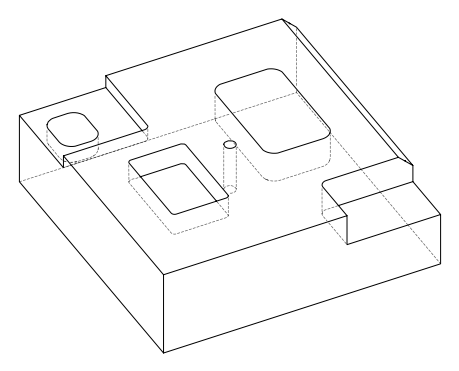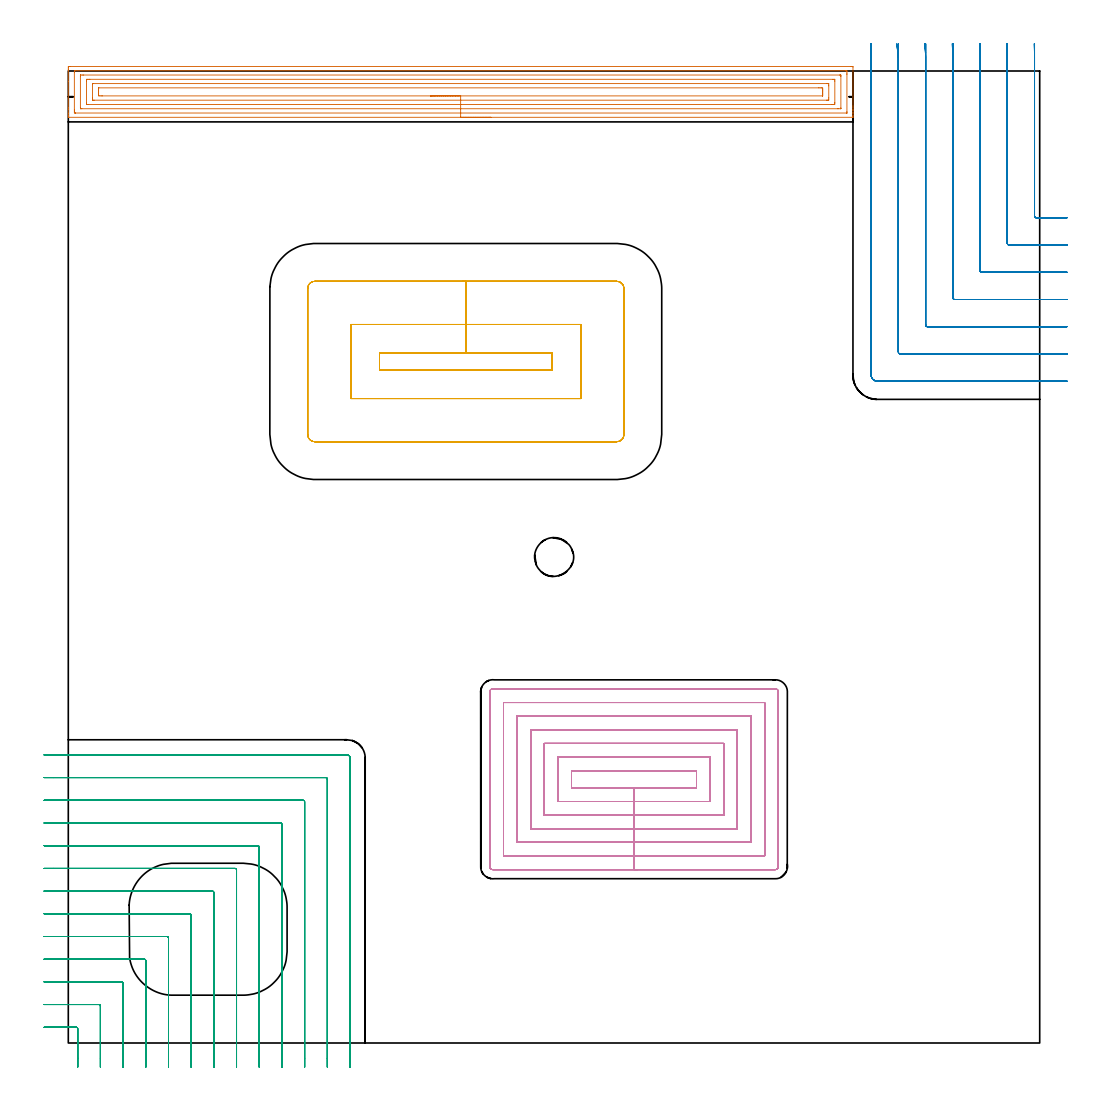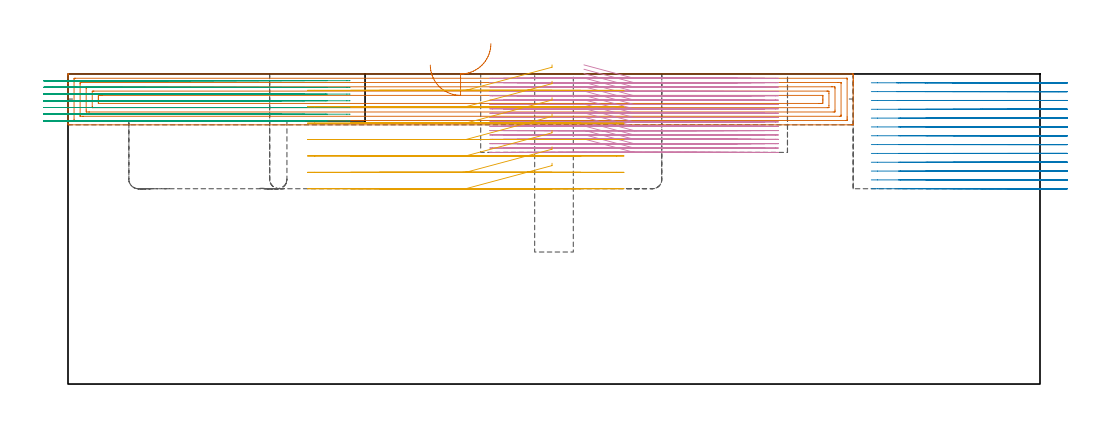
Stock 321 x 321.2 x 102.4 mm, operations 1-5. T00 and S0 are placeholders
(PLAN: 7 operations, 5 tool changes, 126.3 min)
(1 AREA_MILL | FG_CHAMFER_SURFACE | UGT0205_001 | 12.79 min | 37653 mm3)
(2 MILL_CORNER_NOTCH_RECTANGULAR | CORNER_NOTCH_RECTANGULAR | NXT0201_011 | Follow Part, ap 3, ae 75% | 24.66 min | 252156 mm3)
(3 MILL_CORNER_NOTCH_RECTANGULAR_1 | CORNER_NOTCH_RECTANGULAR_1 | NXT0201_010 | Follow Part, ap 2.5, ae 75% | 22.94 min | 152250 mm3)
(4 MILL_RECTANGULAR_POCKET | POCKET_RECTANGULAR_STRAIGHT | NXT0201_008 | Follow Part, ap 1.5, ae 75% | 53.15 min | 172074 mm3)
(5 MILL_RECTANGULAR_POCKET_1 | POCKET_RECTANGULAR_STRAIGHT_1 | NXT0201_007 | Follow Part, ap 6.25, ae 75% | 10.2 min | 374717 mm3)
(6 MILL_RECTANGULAR_POCKET_2 | POCKET_RECTANGULAR_STRAIGHT_2 | NXT0201_007 | Follow Part, ap 6.25, ae 75% | 1.56 min | 46600 mm3)
(7 MILL_BLIND_HOLE_FROM_SOLID_MATERIAL | STEP1POCKET | NXT0201_010 | Spiral | 1.03 min | 7579 mm3)
(TOOL UGT0205_001 | Chamfer Mill 20 x 3 x 45 deg. | D20 FL50 Z2)
(TOOL NXT0201_011 | ENDMILL 12mm [2P460-1200-NA 1630] | D12 FL38 Z6)
(TOOL NXT0201_010 | ENDMILL 10mm [2P460-1000-NA 1630] | D10 FL30 Z6)
(TOOL NXT0201_008 | ENDMILL 6mm [2P460-0600-NA 1630] | D6 FL26 Z6)
(TOOL NXT0201_007 | ENDMILL 25mm [R216.25-25050GCK54P 1620] | D25 R3 FL54 Z5)
(OP 1 AREA_MILL)
G17 G21 G94 G90
T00 M6
G54
G17 G0 G90 X139.65 Y305.9 S1061 M3
G43 Z112.4 H0
G94 G1 X139.612 Z111.528 F250.
X139.498 Z110.664
X139.309 Z109.812
X139.047 Z108.98
X138.713 Z108.174
X138.31 Z107.4
X137.842 Z106.664
X137.31 Z105.972
X136.721 Z105.329
X136.078 Z104.74
X135.386 Z104.208
X134.65 Z103.74
X133.876 Z103.337
X133.07 Z103.003
X132.238 Z102.741
X131.387 Z102.552
X130.522 Z102.438
X129.65 Z102.4
X0.166
X0.008 Y305.903 Z102.388
X0.006 Y305.907 Z102.384
X0. Y306.244 Z102.056
Y306.585 Z101.714
Y307.243 Z101.052
Y308.454 Z99.843
Y309.007 Z99.287
Y317.69 Z90.607
Y321.357 Z86.94
Y321.634 Z86.664
X0.004 Y322.239 Z86.058
X0.009 Y322.692 Z85.606
X0.151 Y322.696 Z85.602
X0.613 Y322.7 Z85.6
X258.687
X259.117 Y322.696 Z85.602
X259.29 Y322.692 Z85.606
X259.3 Y322.516 Z85.782
Y309.613 Z98.682
Y309.007 Z99.287
Y308.454 Z99.843
Y308.125 Z100.171
Y307.572 Z100.724
Y307.243 Z101.052
Y306.585 Z101.714
Y306.244 Z102.056
X259.294 Y305.907 Z102.384
X259.292 Y305.903 Z102.388
X259.134 Y305.9 Z102.4
X129.65
Y307.314 Z100.986
X2.399 Y307.315 Z100.985
X2.326
X2.026 Y307.321 Z100.979
X2.01 Y307.418 Z100.882
X2.003 Y307.634 Z100.666
X2.001 Y308.125 Z100.175
X2. Y308.519 Z99.781
X2.001 Y320.868 Z87.432
X2.009 Y321.263 Z87.037
X2.011 Y321.28 Z87.02
X2.016 Y321.282 Z87.018
X2.04 Y321.284 Z87.016
X2.091 Y321.285 Z87.015
X2.194 Y321.286 Z87.014
X256.901 Y321.285 Z87.015
X256.974 Z87.016
X257.274 Y321.279 Z87.021
X257.29 Y321.182 Z87.118
X257.297 Y320.966 Z87.334
X257.299 Y320.475 Z87.825
X257.3 Y320.081 Z88.219
X257.299 Y307.732 Z100.568
X257.291 Y307.338 Z100.963
X257.289 Y307.32 Z100.98
X257.284 Y307.318 Z100.982
X257.26 Y307.316 Z100.984
X257.209 Y307.315 Z100.985
X257.106 Y307.314 Z100.986
X129.65
Y308.728 Z99.572
X4.467 Y308.729 Z99.571
X4.185 Y308.73 Z99.57
X4.091 Y308.732 Z99.568
X4.025 Y308.735 Z99.565
X4.01 Y308.825 Z99.475
X4.005 Y309.007 Z99.293
X4.001 Y309.189 Z99.111
Y319.593 Z88.707
X4.003 Y319.772 Z88.528
X4.01 Y319.835 Z88.465
X4.017 Y319.865 Z88.435
X4.045 Y319.866 Z88.434
X4.185 Y319.869 Z88.431
X4.796 Y319.871 Z88.429
X5.078
X254.833
X255.115 Y319.869 Z88.431
X255.209 Y319.868 Z88.432
X255.275 Y319.865 Z88.435
X255.29 Y319.775 Z88.525
X255.295 Y319.593 Z88.707
X255.299 Y319.411 Z88.889
Y309.007 Z99.293
X255.297 Y308.828 Z99.472
X255.29 Y308.765 Z99.535
X255.283 Y308.735 Z99.565
X255.255 Y308.734 Z99.566
X255.115 Y308.731 Z99.569
X254.504 Y308.729 Z99.571
X254.222 Y308.728 Z99.572
X129.65
Y310.143 Z98.157
X6.607
X6.124 Y310.147 Z98.153
X6.014 Y310.149 Z98.151
X6.007 Y310.34 Z97.96
X6. Y310.743 Z97.557
Y317.828 Z90.472
X6.01 Y318.255 Z90.045
X6.025 Y318.45 Z89.85
X6.231 Y318.454 Z89.846
X6.864 Y318.457 Z89.843
X7.12
X252.693
X253.176 Y318.453 Z89.847
X253.286 Y318.45 Z89.85
X253.293 Y318.26 Z90.04
X253.3 Y317.857 Z90.443
Y310.771 Z97.529
X253.29 Y310.345 Z97.955
X253.275 Y310.149 Z98.151
X253.069 Y310.146 Z98.154
X252.436 Y310.143 Z98.157
X252.18
X129.65
Y311.557 Z96.743
X8.552
X8.356 Y311.56 Z96.74
X8.01 Y311.569 Z96.731
X8.007 Y311.654 Z96.646
X8. Y312.295 Z96.005
X8.001 Y316.706 Z91.594
X8.006 Y316.946 Z91.354
X8.01 Y317.024 Z91.276
X8.028 Y317.036 Z91.264
X8.128 Y317.04 Z91.26
X8.258 Y317.042 Z91.258
X250.748
X250.944 Y317.039 Z91.261
X251.29 Y317.031 Z91.269
X251.293 Y316.946 Z91.354
X251.3 Y316.305 Z91.995
Y312.295 Z96.005
X251.293 Y311.654 Z96.646
X251.29 Y311.569 Z96.731
X250.944 Y311.56 Z96.74
X250.748 Y311.557 Z96.743
X250.65
X129.65
Y312.971 Z95.329
X11.329
X10.886 Y312.973 Z95.327
X10.436 Y312.978 Z95.322
X10.01 Y312.994 Z95.306
X10.004 Y313.418 Z94.882
X10. Y313.848 Z94.452
Y314.3 Z94.
Y314.73 Z93.57
X10.002 Y315.182 Z93.118
X10.007 Y315.606 Z92.694
X10.018 Y315.622 Z92.678
X10.041 Y315.626 Z92.674
X10.097 Y315.628 Z92.672
X247.971 Y315.629 Z92.671
X248.414 Y315.627 Z92.673
X248.864 Y315.622 Z92.678
X249.29 Y315.606 Z92.694
X249.296 Y315.182 Z93.118
X249.3 Y314.752 Z93.548
Y314.3 Z94.
Y313.87 Z94.43
X249.298 Y313.418 Z94.882
X249.293 Y312.994 Z95.306
X249.282 Y312.978 Z95.322
X249.259 Y312.974 Z95.326
X249.203 Y312.972 Z95.328
X129.65 Y312.971 Z95.329
X128.778 Z95.367
X127.914 Z95.481
X127.062 Z95.67
X126.23 Z95.932
X125.424 Z96.266
X124.65 Z96.669
X123.914 Z97.137
X123.222 Z97.668
X122.579 Z98.258
X121.99 Z98.901
X121.459 Z99.593
X120.99 Z100.329
X120.587 Z101.103
X120.253 Z101.909
X119.991 Z102.741
X119.802 Z103.592
X119.688 Z104.457
X119.65 Z105.329
G0 Z112.4
M5
M2
(OP 2 MILL_CORNER_NOTCH_RECTANGULAR)
G17 G21 G94 G90
T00 M6
G54
G17 G0 G90 X319.194 Y330.199 S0 M3
G43 Z112.4 H1
Z99.485
G94 G1 X319.278 Y327.2 F250.
G2 X319.3 Y325.672 R54. F500.
G1 Y273.295
G3 X319.895 Y272.7 R0.6
G1 X327.
X330. F250.
G0 Z112.4
X310.172 Y330.198
Z99.485
G1 X310.274 Y327.2
G2 X310.3 Y325.672 R45. F500.
G1 Y264.296
G3 X310.896 Y263.7 R0.6
G1 X327.
X330. F250.
G0 Z112.4
X301.14 Y330.197
Z99.485
G1 X301.268 Y327.2
G2 X301.3 Y325.672 R36. F500.
G1 Y255.296
G3 X301.896 Y254.7 R0.6
G1 X327.
X330. F250.
G0 Z112.4
X292.087 Y330.195
Z99.485
G1 X292.257 Y327.2
G2 X292.3 Y325.672 R27. F500.
G1 Y246.296
G3 X292.896 Y245.7 R0.6
G1 X327.
X330. F250.
G0 Z112.4
X282.98 Y330.189
Z99.485
G1 X283.235 Y327.2
G2 X283.3 Y325.672 R18. F500.
G1 Y237.296
G3 X283.896 Y236.7 R0.6
G1 X327.
X330. F250.
G0 Z112.4
X273.66 Y330.156
Z99.485
G1 X274.169 Y327.2
G2 X274.3 Y325.672 R9. F500.
G1 Y228.297
G3 X274.897 Y227.7 R0.6
G1 X327.
X330. F250.
G0 Z112.4
X265.3 Y328.672
Z99.485
G1 Y325.672
Y220.7 F500.
G3 X267.3 Y218.7 R2.
G1 X327.
X330. F250.
G0 Z112.4
X319.193 Y330.199
Z96.569
G1 X319.278 Y327.2
G2 X319.3 Y325.67 R54. F500.
G1 Y273.295
G3 X319.895 Y272.7 R0.6
G1 X327.
X330. F250.
G0 Z112.4
X310.172 Y330.198
Z96.569
G1 X310.274 Y327.2
G2 X310.3 Y325.67 R45. F500.
G1 Y264.296
G3 X310.896 Y263.7 R0.6
G1 X327.
X330. F250.
G0 Z112.4
X301.14 Y330.197
Z96.569
G1 X301.267 Y327.2
G2 X301.3 Y325.67 R36. F500.
G1 Y255.296
G3 X301.896 Y254.7 R0.6
G1 X327.
X330. F250.
G0 Z112.4
X292.087 Y330.195
Z96.569
G1 X292.257 Y327.2
G2 X292.3 Y325.67 R27. F500.
G1 Y246.296
G3 X292.896 Y245.7 R0.6
G1 X327.
X330. F250.
G0 Z112.4
X282.98 Y330.189
Z96.569
G1 X283.235 Y327.2
G2 X283.3 Y325.67 R18. F500.
G1 Y237.296
G3 X283.896 Y236.7 R0.6
G1 X327.
X330. F250.
G0 Z112.4
X273.659 Y330.156
Z96.569
G1 X274.169 Y327.2
G2 X274.3 Y325.67 R9. F500.
G1 Y228.297
G3 X274.897 Y227.7 R0.6
G1 X327.
X330. F250.
G0 Z112.4
X265.3 Y328.67
Z96.569
G1 Y325.67
Y220.7 F500.
G3 X267.3 Y218.7 R2.
G1 X327.
X330. F250.
G0 Z112.4
X319.229 Y330.199
Z93.654
G1 X319.289 Y327.2
G2 X319.3 Y326.118 R54. F500.
G1 Y273.295
G3 X319.895 Y272.7 R0.6
G1 X327.
X330. F250.
G0 Z112.4
X310.215 Y330.199
Z93.654
G1 X310.287 Y327.2
G2 X310.3 Y326.118 R45. F500.
G1 Y264.296
G3 X310.896 Y263.7 R0.6
G1 X327.
X330. F250.
G0 Z112.4
X301.194 Y330.199
Z93.654
G1 X301.284 Y327.2
G2 X301.3 Y326.118 R36. F500.
G1 Y255.296
G3 X301.896 Y254.7 R0.6
G1 X327.
X330. F250.
G0 Z112.4
X292.158 Y330.198
Z93.654
G1 X292.278 Y327.2
G2 X292.3 Y326.118 R27. F500.
G1 Y246.296
G3 X292.896 Y245.7 R0.6
G1 X327.
X330. F250.
G0 Z112.4
X283.087 Y330.195
Z93.654
G1 X283.267 Y327.2
G2 X283.3 Y326.118 R18. F500.
G1 Y237.296
G3 X283.896 Y236.7 R0.6
G1 X327.
X330. F250.
G0 Z112.4
X273.874 Y330.178
Z93.654
G1 X274.235 Y327.2
G2 X274.3 Y326.118 R9. F500.
G1 Y228.297
G3 X274.897 Y227.7 R0.6
G1 X327.
X330. F250.
G0 Z112.4
X265.3 Y329.118
Z93.654
G1 Y326.118
Y220.7 F500.
G3 X267.3 Y218.7 R2.
G1 X327.
X330. F250.
G0 Z112.4
X319.299 Y330.2
Z90.738
G1 X319.3 Y327.2
Y273.295 F500.
G3 X319.895 Y272.7 R0.6
G1 X327.
X330. F250.
G0 Z112.4
X310.299 Y330.2
Z90.738
G1 X310.3 Y327.2
Y273.295 F500.
Y264.296
G3 X310.896 Y263.7 R0.6
G1 X327.
X330. F250.
G0 Z112.4
X301.298 Y330.2
Z90.738
G1 X301.3 Y327.2
Y264.296 F500.
Y255.296
G3 X301.896 Y254.7 R0.6
G1 X327.
X330. F250.
G0 Z112.4
X292.298 Y330.2
Z90.738
G1 X292.3 Y327.2
Y255.296 F500.
Y246.296
G3 X292.896 Y245.7 R0.6
G1 X327.
X330. F250.
G0 Z112.4
X283.297 Y330.2
Z90.738
G1 X283.3 Y327.2
Y246.296 F500.
Y237.296
G3 X283.896 Y236.7 R0.6
G1 X327.
X330. F250.
G0 Z112.4
X274.294 Y330.2
Z90.738
G1 X274.3 Y327.2
Y237.296 F500.
Y228.297
G3 X274.897 Y227.7 R0.6
G1 X327.
X330. F250.
G0 Z112.4
X265.3 Y330.181
Z90.738
G1 Y327.181
Y220.7 F500.
G3 X267.3 Y218.7 R2.
G1 X327.
X330. F250.
G0 Z112.4
X319.3 Y330.2
Z87.823
G1 Y327.2
Y273.295 F500.
G3 X319.895 Y272.7 R0.6
G1 X327.
X330. F250.
G0 Z112.4
X310.3 Y330.2
Z87.823
G1 Y327.2
Y264.296 F500.
G3 X310.896 Y263.7 R0.6
G1 X327.
X330. F250.
G0 Z112.4
X301.3 Y330.2
Z87.823
G1 Y327.2
Y255.296 F500.
G3 X301.896 Y254.7 R0.6
G1 X327.
X330. F250.
G0 Z112.4
X292.3 Y330.2
Z87.823
G1 Y327.2
Y246.296 F500.
G3 X292.896 Y245.7 R0.6
G1 X327.
X330. F250.
G0 Z112.4
X283.3 Y330.2
Z87.823
G1 Y327.2
Y237.296 F500.
G3 X283.896 Y236.7 R0.6
G1 X327.
X330. F250.
G0 Z112.4
X274.3 Y330.2
Z87.823
G1 Y327.2
Y228.297 F500.
G3 X274.897 Y227.7 R0.6
G1 X327.
X330. F250.
G0 Z112.4
X265.3 Y330.2
Z87.823
G1 Y327.2
Y220.7 F500.
G3 X267.3 Y218.7 R2.
G1 X327.
X330. F250.
G0 Z112.4
X319.3 Y330.2
Z84.908
G1 Y327.2
Y273.295 F500.
G3 X319.895 Y272.7 R0.6
G1 X327.
X330. F250.
G0 Z112.4
X310.3 Y330.2
Z84.908
G1 Y327.2
Y264.296 F500.
G3 X310.896 Y263.7 R0.6
G1 X327.
X330. F250.
G0 Z112.4
X301.3 Y330.2
Z84.908
G1 Y327.2
Y255.296 F500.
G3 X301.896 Y254.7 R0.6
G1 X327.
X330. F250.
G0 Z112.4
X292.3 Y330.2
Z84.908
G1 Y327.2
Y246.296 F500.
G3 X292.896 Y245.7 R0.6
G1 X327.
X330. F250.
G0 Z112.4
X283.3 Y330.2
Z84.908
G1 Y327.2
Y237.296 F500.
G3 X283.896 Y236.7 R0.6
G1 X327.
X330. F250.
G0 Z112.4
X274.3 Y330.2
Z84.908
G1 Y327.2
Y228.297 F500.
G3 X274.897 Y227.7 R0.6
G1 X327.
X330. F250.
G0 Z112.4
X265.3 Y330.2
Z84.908
G1 Y327.2
Y220.7 F500.
G3 X267.3 Y218.7 R2.
G1 X327.
X330. F250.
G0 Z112.4
X319.3 Y330.2
Z81.992
G1 Y327.2
Y273.295 F500.
G3 X319.895 Y272.7 R0.6
G1 X327.
X330. F250.
G0 Z112.4
X310.3 Y330.2
Z81.992
G1 Y327.2
Y264.296 F500.
G3 X310.896 Y263.7 R0.6
G1 X327.
X330. F250.
G0 Z112.4
X301.3 Y330.2
Z81.992
G1 Y327.2
Y255.296 F500.
G3 X301.896 Y254.7 R0.6
G1 X327.
X330. F250.
G0 Z112.4
X292.3 Y330.2
Z81.992
G1 Y327.2
Y246.296 F500.
G3 X292.896 Y245.7 R0.6
G1 X327.
X330. F250.
G0 Z112.4
X283.3 Y330.2
Z81.992
G1 Y327.2
Y237.296 F500.
G3 X283.896 Y236.7 R0.6
G1 X327.
X330. F250.
G0 Z112.4
X274.3 Y330.2
Z81.992
G1 Y327.2
Y228.297 F500.
G3 X274.897 Y227.7 R0.6
G1 X327.
X330. F250.
G0 Z112.4
X265.3 Y330.2
Z81.992
G1 Y327.2
Y220.7 F500.
G3 X267.3 Y218.7 R2.
G1 X327.
X330. F250.
G0 Z112.4
X319.3 Y330.2
Z79.077
G1 Y327.2
Y273.295 F500.
G3 X319.895 Y272.7 R0.6
G1 X327.
X330. F250.
G0 Z112.4
X310.3 Y330.2
Z79.077
G1 Y327.2
Y264.296 F500.
G3 X310.896 Y263.7 R0.6
G1 X327.
X330. F250.
G0 Z112.4
X301.3 Y330.2
Z79.077
G1 Y327.2
Y255.296 F500.
G3 X301.896 Y254.7 R0.6
G1 X327.
X330. F250.
G0 Z112.4
X292.3 Y330.2
Z79.077
G1 Y327.2
Y246.296 F500.
G3 X292.896 Y245.7 R0.6
G1 X327.
X330. F250.
G0 Z112.4
X283.3 Y330.2
Z79.077
G1 Y327.2
Y237.296 F500.
G3 X283.896 Y236.7 R0.6
G1 X327.
X330. F250.
G0 Z112.4
X274.3 Y330.2
Z79.077
G1 Y327.2
Y228.297 F500.
G3 X274.897 Y227.7 R0.6
G1 X327.
X330. F250.
G0 Z112.4
X265.3 Y330.2
Z79.077
G1 Y327.2
Y220.7 F500.
G3 X267.3 Y218.7 R2.
G1 X327.
X330. F250.
G0 Z112.4
X319.3 Y330.2
Z76.162
G1 Y327.2
Y273.295 F500.
G3 X319.895 Y272.7 R0.6
G1 X327.
X330. F250.
G0 Z112.4
X310.3 Y330.2
Z76.162
G1 Y327.2
Y264.296 F500.
G3 X310.896 Y263.7 R0.6
G1 X327.
X330. F250.
G0 Z112.4
X301.3 Y330.2
Z76.162
G1 Y327.2
Y255.296 F500.
G3 X301.896 Y254.7 R0.6
G1 X327.
X330. F250.
G0 Z112.4
X292.3 Y330.2
Z76.162
G1 Y327.2
Y246.296 F500.
G3 X292.896 Y245.7 R0.6
G1 X327.
X330. F250.
G0 Z112.4
X283.3 Y330.2
Z76.162
G1 Y327.2
Y237.296 F500.
G3 X283.896 Y236.7 R0.6
G1 X327.
X330. F250.
G0 Z112.4
X274.3 Y330.2
Z76.162
G1 Y327.2
Y228.297 F500.
G3 X274.897 Y227.7 R0.6
G1 X327.
X330. F250.
G0 Z112.4
X265.3 Y330.2
Z76.162
G1 Y327.2
Y220.7 F500.
G3 X267.3 Y218.7 R2.
G1 X327.
X330. F250.
G0 Z112.4
X319.3 Y330.2
Z73.246
G1 Y327.2
Y273.295 F500.
G3 X319.895 Y272.7 R0.6
G1 X327.
X330. F250.
G0 Z112.4
X310.3 Y330.2
Z73.246
G1 Y327.2
Y264.296 F500.
G3 X310.896 Y263.7 R0.6
G1 X327.
X330. F250.
G0 Z112.4
X301.3 Y330.2
Z73.246
G1 Y327.2
Y255.296 F500.
G3 X301.896 Y254.7 R0.6
G1 X327.
X330. F250.
G0 Z112.4
X292.3 Y330.2
Z73.246
G1 Y327.2
Y246.296 F500.
G3 X292.896 Y245.7 R0.6
G1 X327.
X330. F250.
G0 Z112.4
X283.3 Y330.2
Z73.246
G1 Y327.2
Y237.296 F500.
G3 X283.896 Y236.7 R0.6
G1 X327.
X330. F250.
G0 Z112.4
X274.3 Y330.2
Z73.246
G1 Y327.2
Y228.297 F500.
G3 X274.897 Y227.7 R0.6
G1 X327.
X330. F250.
G0 Z112.4
X265.3 Y330.2
Z73.246
G1 Y327.2
Y220.7 F500.
G3 X267.3 Y218.7 R2.
G1 X327.
X330. F250.
G0 Z112.4
X319.3 Y330.2
Z70.331
G1 Y327.2
Y273.295 F500.
G3 X319.895 Y272.7 R0.6
G1 X327.
X330. F250.
G0 Z112.4
X310.3 Y330.2
Z70.331
G1 Y327.2
Y264.296 F500.
G3 X310.896 Y263.7 R0.6
G1 X327.
X330. F250.
G0 Z112.4
X301.3 Y330.2
Z70.331
G1 Y327.2
Y255.296 F500.
G3 X301.896 Y254.7 R0.6
G1 X327.
X330. F250.
G0 Z112.4
X292.3 Y330.2
Z70.331
G1 Y327.2
Y246.296 F500.
G3 X292.896 Y245.7 R0.6
G1 X327.
X330. F250.
G0 Z112.4
X283.3 Y330.2
Z70.331
G1 Y327.2
Y237.296 F500.
G3 X283.896 Y236.7 R0.6
G1 X327.
X330. F250.
G0 Z112.4
X274.3 Y330.2
Z70.331
G1 Y327.2
Y228.297 F500.
G3 X274.897 Y227.7 R0.6
G1 X327.
X330. F250.
G0 Z112.4
X265.3 Y330.2
Z70.331
G1 Y327.2
Y220.7 F500.
G3 X267.3 Y218.7 R2.
G1 X327.
X330. F250.
G0 Z112.4
X319.3 Y330.2
Z67.415
G1 Y327.2
Y273.295 F500.
G3 X319.895 Y272.7 R0.6
G1 X327.
X330. F250.
G0 Z112.4
X310.3 Y330.2
Z67.415
G1 Y327.2
Y264.296 F500.
G3 X310.896 Y263.7 R0.6
G1 X327.
X330. F250.
G0 Z112.4
X301.3 Y330.2
Z67.415
G1 Y327.2
Y255.296 F500.
G3 X301.896 Y254.7 R0.6
G1 X327.
X330. F250.
G0 Z112.4
X292.3 Y330.2
Z67.415
G1 Y327.2
Y246.296 F500.
G3 X292.896 Y245.7 R0.6
G1 X327.
X330. F250.
G0 Z112.4
X283.3 Y330.2
Z67.415
G1 Y327.2
Y237.296 F500.
G3 X283.896 Y236.7 R0.6
G1 X327.
X330. F250.
G0 Z112.4
X274.3 Y330.2
Z67.415
G1 Y327.2
Y228.297 F500.
G3 X274.897 Y227.7 R0.6
G1 X327.
X330. F250.
G0 Z112.4
X265.3 Y330.2
Z67.415
G1 Y327.2
Y220.7 F500.
G3 X267.3 Y218.7 R2.
G1 X327.
X330. F250.
G0 Z112.4
X319.3 Y330.2
Z64.5
G1 Y327.2
Y273.295 F500.
G3 X319.895 Y272.7 R0.6
G1 X327.
X330. F250.
G0 Z112.4
X310.3 Y330.2
Z64.5
G1 Y327.2
Y264.296 F500.
G3 X310.896 Y263.7 R0.6
G1 X327.
X330. F250.
G0 Z112.4
X301.3 Y330.2
Z64.5
G1 Y327.2
Y255.296 F500.
G3 X301.896 Y254.7 R0.6
G1 X327.
X330. F250.
G0 Z112.4
X292.3 Y330.2
Z64.5
G1 Y327.2
Y246.296 F500.
G3 X292.896 Y245.7 R0.6
G1 X327.
X330. F250.
G0 Z112.4
X283.3 Y330.2
Z64.5
G1 Y327.2
Y237.296 F500.
G3 X283.896 Y236.7 R0.6
G1 X327.
X330. F250.
G0 Z112.4
X274.3 Y330.2
Z64.5
G1 Y327.2
Y228.297 F500.
G3 X274.897 Y227.7 R0.6
G1 X327.
X330. F250.
G0 Z112.4
X265.3 Y330.2
Z64.5
G1 Y327.2
Y220.7 F500.
G3 X267.3 Y218.7 R2.
G1 X327.
X330. F250.
G0 Z112.4
M5
M2
(OP 3 MILL_CORNER_NOTCH_RECTANGULAR_1)
G17 G21 G94 G90
T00 M6
G54
G17 G0 G90 X3.1 Y-8. S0 M3
G43 Z112.4 H1
Z100.186
G94 G1 Y-5. F250.
Y4.706 F500.
G3 X2.606 Y5.2 R0.5
G1 X-5.
X-8. F250.
G0 Z112.4
X10.6 Y-8.
Z100.186
G1 Y-5.
Y12.206 F500.
G3 X10.106 Y12.7 R0.5
G1 X-5.
X-8. F250.
G0 Z112.4
X18.1 Y-8.
Z100.186
G1 Y-5.
Y19.705 F500.
G3 X17.605 Y20.2 R0.5
G1 X-5.
X-8. F250.
G0 Z112.4
X25.6 Y-8.
Z100.186
G1 Y-5.
Y27.205 F500.
G3 X25.105 Y27.7 R0.5
G1 X-5.
X-8. F250.
G0 Z112.4
X33.1 Y-8.
Z100.186
G1 Y-5.
Y34.705 F500.
G3 X32.605 Y35.2 R0.5
G1 X-5.
X-8. F250.
G0 Z112.4
X40.6 Y-8.
Z100.186
G1 Y-5.
Y42.204 F500.
G3 X40.104 Y42.7 R0.5
G1 X-5.
X-8. F250.
G0 Z112.4
X48.1 Y-8.
Z100.186
G1 Y-5.
Y49.704 F500.
G3 X47.604 Y50.2 R0.5
G1 X-5.
X-8. F250.
G0 Z112.4
X55.6 Y-8.
Z100.186
G1 Y-5.
Y57.204 F500.
G3 X55.104 Y57.7 R0.5
G1 X-5.
X-8. F250.
G0 Z112.4
X63.1 Y-8.
Z100.186
G1 Y-5.
Y64.704 F500.
G3 X62.604 Y65.2 R0.5
G1 X-5.
X-8. F250.
G0 Z112.4
X70.6 Y-8.
Z100.186
G1 Y-5.
Y72.203 F500.
G3 X70.103 Y72.7 R0.5
G1 X-5.
X-8. F250.
G0 Z112.4
X78.1 Y-8.
Z100.186
G1 Y-5.
Y79.703 F500.
G3 X77.603 Y80.2 R0.5
G1 X-5.
X-8. F250.
G0 Z112.4
X85.6 Y-8.
Z100.186
G1 Y-5.
Y87.203 F500.
G3 X85.103 Y87.7 R0.5
G1 X-5.
X-8. F250.
G0 Z112.4
X93.1 Y-8.
Z100.186
G1 Y-5.
Y94.2 F500.
G3 X92.1 Y95.2 R1.
G1 X-5.
X-8. F250.
G0 Z112.4
X3.1 Y-8.
Z97.971
G1 Y-5.
Y4.706 F500.
G3 X2.606 Y5.2 R0.5
G1 X-5.
X-8. F250.
G0 Z112.4
X10.6 Y-8.
Z97.971
G1 Y-5.
Y12.205 F500.
G3 X10.105 Y12.7 R0.5
G1 X-5.
X-8. F250.
G0 Z112.4
X18.1 Y-8.
Z97.971
G1 Y-5.
Y19.705 F500.
G3 X17.605 Y20.2 R0.5
G1 X-5.
X-8. F250.
G0 Z112.4
X25.6 Y-8.
Z97.971
G1 Y-5.
Y27.205 F500.
G3 X25.105 Y27.7 R0.5
G1 X-5.
X-8. F250.
G0 Z112.4
X33.1 Y-8.
Z97.971
G1 Y-5.
Y34.705 F500.
G3 X32.605 Y35.2 R0.5
G1 X-5.
X-8. F250.
G0 Z112.4
X40.6 Y-8.
Z97.971
G1 Y-5.
Y42.204 F500.
G3 X40.104 Y42.7 R0.5
G1 X-5.
X-8. F250.
G0 Z112.4
X48.1 Y-8.
Z97.971
G1 Y-5.
Y49.704 F500.
G3 X47.604 Y50.2 R0.5
G1 X-5.
X-8. F250.
G0 Z112.4
X55.6 Y-8.
Z97.971
G1 Y-5.
Y57.204 F500.
G3 X55.104 Y57.7 R0.5
G1 X-5.
X-8. F250.
G0 Z112.4
X63.1 Y-8.
Z97.971
G1 Y-5.
Y64.704 F500.
G3 X62.604 Y65.2 R0.5
G1 X-5.
X-8. F250.
G0 Z112.4
X70.6 Y-8.
Z97.971
G1 Y-5.
Y72.203 F500.
G3 X70.103 Y72.7 R0.5
G1 X-5.
X-8. F250.
G0 Z112.4
X78.1 Y-8.
Z97.971
G1 Y-5.
Y79.703 F500.
G3 X77.603 Y80.2 R0.5
G1 X-5.
X-8. F250.
G0 Z112.4
X85.6 Y-8.
Z97.971
G1 Y-5.
Y87.203 F500.
G3 X85.103 Y87.7 R0.5
G1 X-5.
X-8. F250.
G0 Z112.4
X93.1 Y-8.
Z97.971
G1 Y-5.
Y94.2 F500.
G3 X92.1 Y95.2 R1.
G1 X-5.
X-8. F250.
G0 Z112.4
X3.1 Y-8.
Z95.757
G1 Y-5.
Y4.706 F500.
G3 X2.606 Y5.2 R0.5
G1 X-5.
X-8. F250.
G0 Z112.4
X10.6 Y-8.
Z95.757
G1 Y-5.
Y12.205 F500.
G3 X10.105 Y12.7 R0.5
G1 X-5.
X-8. F250.
G0 Z112.4
X18.1 Y-8.
Z95.757
G1 Y-5.
Y19.705 F500.
G3 X17.605 Y20.2 R0.5
G1 X-5.
X-8. F250.
G0 Z112.4
X25.6 Y-8.
Z95.757
G1 Y-5.
Y27.205 F500.
G3 X25.105 Y27.7 R0.5
G1 X-5.
X-8. F250.
G0 Z112.4
X33.1 Y-8.
Z95.757
G1 Y-5.
Y34.705 F500.
G3 X32.605 Y35.2 R0.5
G1 X-5.
X-8. F250.
G0 Z112.4
X40.6 Y-8.
Z95.757
G1 Y-5.
Y42.204 F500.
G3 X40.104 Y42.7 R0.5
G1 X-5.
X-8. F250.
G0 Z112.4
X48.1 Y-8.
Z95.757
G1 Y-5.
Y49.704 F500.
G3 X47.604 Y50.2 R0.5
G1 X-5.
X-8. F250.
G0 Z112.4
X55.6 Y-8.
Z95.757
G1 Y-5.
Y57.204 F500.
G3 X55.104 Y57.7 R0.5
G1 X-5.
X-8. F250.
G0 Z112.4
X63.1 Y-8.
Z95.757
G1 Y-5.
Y64.704 F500.
G3 X62.604 Y65.2 R0.5
G1 X-5.
X-8. F250.
G0 Z112.4
X70.6 Y-8.
Z95.757
G1 Y-5.
Y72.203 F500.
G3 X70.103 Y72.7 R0.5
G1 X-5.
X-8. F250.
G0 Z112.4
X78.1 Y-8.
Z95.757
G1 Y-5.
Y79.703 F500.
G3 X77.603 Y80.2 R0.5
G1 X-5.
X-8. F250.
G0 Z112.4
X85.6 Y-8.
Z95.757
G1 Y-5.
Y87.203 F500.
G3 X85.103 Y87.7 R0.5
G1 X-5.
X-8. F250.
G0 Z112.4
X93.1 Y-8.
Z95.757
G1 Y-5.
Y94.2 F500.
G3 X92.1 Y95.2 R1.
G1 X-5.
X-8. F250.
G0 Z112.4
X3.1 Y-8.
Z93.543
G1 Y-5.
Y4.706 F500.
G3 X2.606 Y5.2 R0.5
G1 X-5.
X-8. F250.
G0 Z112.4
X10.6 Y-8.
Z93.543
G1 Y-5.
Y12.205 F500.
G3 X10.105 Y12.7 R0.5
G1 X-5.
X-8. F250.
G0 Z112.4
X18.1 Y-8.
Z93.543
G1 Y-5.
Y19.705 F500.
G3 X17.605 Y20.2 R0.5
G1 X-5.
X-8. F250.
G0 Z112.4
X25.6 Y-8.
Z93.543
G1 Y-5.
Y27.205 F500.
G3 X25.105 Y27.7 R0.5
G1 X-5.
X-8. F250.
G0 Z112.4
X33.1 Y-8.
Z93.543
G1 Y-5.
Y34.705 F500.
G3 X32.605 Y35.2 R0.5
G1 X-5.
X-8. F250.
G0 Z112.4
X40.6 Y-8.
Z93.543
G1 Y-5.
Y42.204 F500.
G3 X40.104 Y42.7 R0.5
G1 X-5.
X-8. F250.
G0 Z112.4
X48.1 Y-8.
Z93.543
G1 Y-5.
Y49.704 F500.
G3 X47.604 Y50.2 R0.5
G1 X-5.
X-8. F250.
G0 Z112.4
X55.6 Y-8.
Z93.543
G1 Y-5.
Y57.204 F500.
G3 X55.104 Y57.7 R0.5
G1 X-5.
X-8. F250.
G0 Z112.4
X63.1 Y-8.
Z93.543
G1 Y-5.
Y64.704 F500.
G3 X62.604 Y65.2 R0.5
G1 X-5.
X-8. F250.
G0 Z112.4
X70.6 Y-8.
Z93.543
G1 Y-5.
Y72.203 F500.
G3 X70.103 Y72.7 R0.5
G1 X-5.
X-8. F250.
G0 Z112.4
X78.1 Y-8.
Z93.543
G1 Y-5.
Y79.703 F500.
G3 X77.603 Y80.2 R0.5
G1 X-5.
X-8. F250.
G0 Z112.4
X85.6 Y-8.
Z93.543
G1 Y-5.
Y87.203 F500.
G3 X85.103 Y87.7 R0.5
G1 X-5.
X-8. F250.
G0 Z112.4
X93.1 Y-8.
Z93.543
G1 Y-5.
Y94.2 F500.
G3 X92.1 Y95.2 R1.
G1 X-5.
X-8. F250.
G0 Z112.4
X3.1 Y-8.
Z91.329
G1 Y-5.
Y4.706 F500.
G3 X2.606 Y5.2 R0.5
G1 X-5.
X-8. F250.
G0 Z112.4
X10.6 Y-8.
Z91.329
G1 Y-5.
Y12.205 F500.
G3 X10.105 Y12.7 R0.5
G1 X-5.
X-8. F250.
G0 Z112.4
X18.1 Y-8.
Z91.329
G1 Y-5.
Y19.705 F500.
G3 X17.605 Y20.2 R0.5
G1 X-5.
X-8. F250.
G0 Z112.4
X25.6 Y-8.
Z91.329
G1 Y-5.
Y27.205 F500.
G3 X25.105 Y27.7 R0.5
G1 X-5.
X-8. F250.
G0 Z112.4
X33.1 Y-8.
Z91.329
G1 Y-5.
Y34.705 F500.
G3 X32.605 Y35.2 R0.5
G1 X-5.
X-8. F250.
G0 Z112.4
X40.6 Y-8.
Z91.329
G1 Y-5.
Y42.204 F500.
G3 X40.104 Y42.7 R0.5
G1 X-5.
X-8. F250.
G0 Z112.4
X48.1 Y-8.
Z91.329
G1 Y-5.
Y49.704 F500.
G3 X47.604 Y50.2 R0.5
G1 X-5.
X-8. F250.
G0 Z112.4
X55.6 Y-8.
Z91.329
G1 Y-5.
Y57.204 F500.
G3 X55.104 Y57.7 R0.5
G1 X-5.
X-8. F250.
G0 Z112.4
X63.1 Y-8.
Z91.329
G1 Y-5.
Y64.704 F500.
G3 X62.604 Y65.2 R0.5
G1 X-5.
X-8. F250.
G0 Z112.4
X70.6 Y-8.
Z91.329
G1 Y-5.
Y72.203 F500.
G3 X70.103 Y72.7 R0.5
G1 X-5.
X-8. F250.
G0 Z112.4
X78.1 Y-8.
Z91.329
G1 Y-5.
Y79.703 F500.
G3 X77.603 Y80.2 R0.5
G1 X-5.
X-8. F250.
G0 Z112.4
X85.6 Y-8.
Z91.329
G1 Y-5.
Y87.203 F500.
G3 X85.103 Y87.7 R0.5
G1 X-5.
X-8. F250.
G0 Z112.4
X93.1 Y-8.
Z91.329
G1 Y-5.
Y94.2 F500.
G3 X92.1 Y95.2 R1.
G1 X-5.
X-8. F250.
G0 Z112.4
X3.1 Y-8.
Z89.114
G1 Y-5.
Y4.706 F500.
G3 X2.606 Y5.2 R0.5
G1 X-5.
X-8. F250.
G0 Z112.4
X10.6 Y-8.
Z89.114
G1 Y-5.
Y12.205 F500.
G3 X10.105 Y12.7 R0.5
G1 X-5.
X-8. F250.
G0 Z112.4
X18.1 Y-8.
Z89.114
G1 Y-5.
Y19.705 F500.
G3 X17.605 Y20.2 R0.5
G1 X-5.
X-8. F250.
G0 Z112.4
X25.6 Y-8.
Z89.114
G1 Y-5.
Y27.205 F500.
G3 X25.105 Y27.7 R0.5
G1 X-5.
X-8. F250.
G0 Z112.4
X33.1 Y-8.
Z89.114
G1 Y-5.
Y34.705 F500.
G3 X32.605 Y35.2 R0.5
G1 X-5.
X-8. F250.
G0 Z112.4
X40.6 Y-8.
Z89.114
G1 Y-5.
Y42.204 F500.
G3 X40.104 Y42.7 R0.5
G1 X-5.
X-8. F250.
G0 Z112.4
X48.1 Y-8.
Z89.114
G1 Y-5.
Y49.704 F500.
G3 X47.604 Y50.2 R0.5
G1 X-5.
X-8. F250.
G0 Z112.4
X55.6 Y-8.
Z89.114
G1 Y-5.
Y57.204 F500.
G3 X55.104 Y57.7 R0.5
G1 X-5.
X-8. F250.
G0 Z112.4
X63.1 Y-8.
Z89.114
G1 Y-5.
Y64.704 F500.
G3 X62.604 Y65.2 R0.5
G1 X-5.
X-8. F250.
G0 Z112.4
X70.6 Y-8.
Z89.114
G1 Y-5.
Y72.203 F500.
G3 X70.103 Y72.7 R0.5
G1 X-5.
X-8. F250.
G0 Z112.4
X78.1 Y-8.
Z89.114
G1 Y-5.
Y79.703 F500.
G3 X77.603 Y80.2 R0.5
G1 X-5.
X-8. F250.
G0 Z112.4
X85.6 Y-8.
Z89.114
G1 Y-5.
Y87.203 F500.
G3 X85.103 Y87.7 R0.5
G1 X-5.
X-8. F250.
G0 Z112.4
X93.1 Y-8.
Z89.114
G1 Y-5.
Y94.2 F500.
G3 X92.1 Y95.2 R1.
G1 X-5.
X-8. F250.
G0 Z112.4
X3.1 Y-8.
Z86.9
G1 Y-5.
Y4.706 F500.
G3 X2.606 Y5.2 R0.5
G1 X-5.
X-8. F250.
G0 Z112.4
X10.6 Y-8.
Z86.9
G1 Y-5.
Y12.205 F500.
G3 X10.105 Y12.7 R0.5
G1 X-5.
X-8. F250.
G0 Z112.4
X18.1 Y-8.
Z86.9
G1 Y-5.
Y19.705 F500.
G3 X17.605 Y20.2 R0.5
G1 X-5.
X-8. F250.
G0 Z112.4
X25.6 Y-8.
Z86.9
G1 Y-5.
Y27.205 F500.
G3 X25.105 Y27.7 R0.5
G1 X-5.
X-8. F250.
G0 Z112.4
X33.1 Y-8.
Z86.9
G1 Y-5.
Y34.705 F500.
G3 X32.605 Y35.2 R0.5
G1 X-5.
X-8. F250.
G0 Z112.4
X40.6 Y-8.
Z86.9
G1 Y-5.
Y42.204 F500.
G3 X40.104 Y42.7 R0.5
G1 X-5.
X-8. F250.
G0 Z112.4
X48.1 Y-8.
Z86.9
G1 Y-5.
Y49.704 F500.
G3 X47.604 Y50.2 R0.5
G1 X-5.
X-8. F250.
G0 Z112.4
X55.6 Y-8.
Z86.9
G1 Y-5.
Y57.204 F500.
G3 X55.104 Y57.7 R0.5
G1 X-5.
X-8. F250.
G0 Z112.4
X63.1 Y-8.
Z86.9
G1 Y-5.
Y64.704 F500.
G3 X62.604 Y65.2 R0.5
G1 X-5.
X-8. F250.
G0 Z112.4
X70.6 Y-8.
Z86.9
G1 Y-5.
Y72.203 F500.
G3 X70.103 Y72.7 R0.5
G1 X-5.
X-8. F250.
G0 Z112.4
X78.1 Y-8.
Z86.9
G1 Y-5.
Y79.703 F500.
G3 X77.603 Y80.2 R0.5
G1 X-5.
X-8. F250.
G0 Z112.4
X85.6 Y-8.
Z86.9
G1 Y-5.
Y87.203 F500.
G3 X85.103 Y87.7 R0.5
G1 X-5.
X-8. F250.
G0 Z112.4
X93.1 Y-8.
Z86.9
G1 Y-5.
Y94.2 F500.
G3 X92.1 Y95.2 R1.
G1 X-5.
X-8. F250.
G0 Z112.4
M5
M2
(OP 4 MILL_RECTANGULAR_POCKET)
G17 G21 G94 G90
T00 M6
G54
G17 G0 G90 X170.384 Y84.3 S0 M3
G43 Z112.4 H1
Z105.4
G94 G1 X186.95 Z100.961 F250.
X207.6 F500.
Y90.
X166.3
Y84.3
X186.95
Y79.8
X212.1
Y94.5
X161.8
Y79.8
X186.95
Y75.3
X216.6
Y99.
X157.3
Y75.3
X186.95
Y70.8
X221.1
Y103.5
X152.8
Y70.8
X186.95
Y66.3
X225.6
Y108.
X148.3
Y66.3
X186.95
Y61.8
X230.1
Y112.5
X143.8
Y61.8
X186.95
Y57.3
X233.7
G3 X234.6 Y58.2 R0.9
G1 Y116.1
G3 X233.7 Y117. R0.9
G1 X140.2
G3 X139.3 Y116.1 R0.9
G1 Y58.2
G3 X140.2 Y57.3 R0.9
G1 X186.95
X187.95
G0 X170.384 Y84.3 Z103.961
G1 X186.95 Z99.522 F250.
X207.6 F500.
Y90.
X166.3
Y84.3
X186.95
Y79.8
X212.1
Y94.5
X161.8
Y79.8
X186.95
Y75.3
X216.6
Y99.
X157.3
Y75.3
X186.95
Y70.8
X221.1
Y103.5
X152.8
Y70.8
X186.95
Y66.3
X225.6
Y108.
X148.3
Y66.3
X186.95
Y61.8
X230.1
Y112.5
X143.8
Y61.8
X186.95
Y57.3
X233.7
G3 X234.6 Y58.2 R0.9
G1 Y116.1
G3 X233.7 Y117. R0.9
G1 X140.2
G3 X139.3 Y116.1 R0.9
G1 Y58.2
G3 X140.2 Y57.3 R0.9
G1 X186.95
X187.95
G0 X170.384 Y84.3 Z102.522
G1 X186.95 Z98.083 F250.
X207.6 F500.
Y90.
X166.3
Y84.3
X186.95
Y79.8
X212.1
Y94.5
X161.8
Y79.8
X186.95
Y75.3
X216.6
Y99.
X157.3
Y75.3
X186.95
Y70.8
X221.1
Y103.5
X152.8
Y70.8
X186.95
Y66.3
X225.6
Y108.
X148.3
Y66.3
X186.95
Y61.8
X230.1
Y112.5
X143.8
Y61.8
X186.95
Y57.3
X233.7
G3 X234.6 Y58.2 R0.9
G1 Y116.1
G3 X233.7 Y117. R0.9
G1 X140.2
G3 X139.3 Y116.1 R0.9
G1 Y58.2
G3 X140.2 Y57.3 R0.9
G1 X186.95
X187.95
G0 X170.384 Y84.3 Z101.083
G1 X186.95 Z96.644 F250.
X207.6 F500.
Y90.
X166.3
Y84.3
X186.95
Y79.8
X212.1
Y94.5
X161.8
Y79.8
X186.95
Y75.3
X216.6
Y99.
X157.3
Y75.3
X186.95
Y70.8
X221.1
Y103.5
X152.8
Y70.8
X186.95
Y66.3
X225.6
Y108.
X148.3
Y66.3
X186.95
Y61.8
X230.1
Y112.5
X143.8
Y61.8
X186.95
Y57.3
X233.7
G3 X234.6 Y58.2 R0.9
G1 Y116.1
G3 X233.7 Y117. R0.9
G1 X140.2
G3 X139.3 Y116.1 R0.9
G1 Y58.2
G3 X140.2 Y57.3 R0.9
G1 X186.95
X187.95
G0 X170.384 Y84.3 Z99.644
G1 X186.95 Z95.205 F250.
X207.6 F500.
Y90.
X166.3
Y84.3
X186.95
Y79.8
X212.1
Y94.5
X161.8
Y79.8
X186.95
Y75.3
X216.6
Y99.
X157.3
Y75.3
X186.95
Y70.8
X221.1
Y103.5
X152.8
Y70.8
X186.95
Y66.3
X225.6
Y108.
X148.3
Y66.3
X186.95
Y61.8
X230.1
Y112.5
X143.8
Y61.8
X186.95
Y57.3
X233.7
G3 X234.6 Y58.2 R0.9
G1 Y116.1
G3 X233.7 Y117. R0.9
G1 X140.2
G3 X139.3 Y116.1 R0.9
G1 Y58.2
G3 X140.2 Y57.3 R0.9
G1 X186.95
X187.95
G0 X170.384 Y84.3 Z98.205
G1 X186.95 Z93.767 F250.
X207.6 F500.
Y90.
X166.3
Y84.3
X186.95
Y79.8
X212.1
Y94.5
X161.8
Y79.8
X186.95
Y75.3
X216.6
Y99.
X157.3
Y75.3
X186.95
Y70.8
X221.1
Y103.5
X152.8
Y70.8
X186.95
Y66.3
X225.6
Y108.
X148.3
Y66.3
X186.95
Y61.8
X230.1
Y112.5
X143.8
Y61.8
X186.95
Y57.3
X233.7
G3 X234.6 Y58.2 R0.9
G1 Y116.1
G3 X233.7 Y117. R0.9
G1 X140.2
G3 X139.3 Y116.1 R0.9
G1 Y58.2
G3 X140.2 Y57.3 R0.9
G1 X186.95
X187.95
G0 X170.384 Y84.3 Z96.767
G1 X186.95 Z92.328 F250.
X207.6 F500.
Y90.
X166.3
Y84.3
X186.95
Y79.8
X212.1
Y94.5
X161.8
Y79.8
X186.95
Y75.3
X216.6
Y99.
X157.3
Y75.3
X186.95
Y70.8
X221.1
Y103.5
X152.8
Y70.8
X186.95
Y66.3
X225.6
Y108.
X148.3
Y66.3
X186.95
Y61.8
X230.1
Y112.5
X143.8
Y61.8
X186.95
Y57.3
X233.7
G3 X234.6 Y58.2 R0.9
G1 Y116.1
G3 X233.7 Y117. R0.9
G1 X140.2
G3 X139.3 Y116.1 R0.9
G1 Y58.2
G3 X140.2 Y57.3 R0.9
G1 X186.95
X187.95
G0 X170.384 Y84.3 Z95.328
G1 X186.95 Z90.889 F250.
X207.6 F500.
Y90.
X166.3
Y84.3
X186.95
Y79.8
X212.1
Y94.5
X161.8
Y79.8
X186.95
Y75.3
X216.6
Y99.
X157.3
Y75.3
X186.95
Y70.8
X221.1
Y103.5
X152.8
Y70.8
X186.95
Y66.3
X225.6
Y108.
X148.3
Y66.3
X186.95
Y61.8
X230.1
Y112.5
X143.8
Y61.8
X186.95
Y57.3
X233.7
G3 X234.6 Y58.2 R0.9
G1 Y116.1
G3 X233.7 Y117. R0.9
G1 X140.2
G3 X139.3 Y116.1 R0.9
G1 Y58.2
G3 X140.2 Y57.3 R0.9
G1 X186.95
X187.95
G0 X170.384 Y84.3 Z93.889
G1 X186.95 Z89.45 F250.
X207.6 F500.
Y90.
X166.3
Y84.3
X186.95
Y79.8
X212.1
Y94.5
X161.8
Y79.8
X186.95
Y75.3
X216.6
Y99.
X157.3
Y75.3
X186.95
Y70.8
X221.1
Y103.5
X152.8
Y70.8
X186.95
Y66.3
X225.6
Y108.
X148.3
Y66.3
X186.95
Y61.8
X230.1
Y112.5
X143.8
Y61.8
X186.95
Y57.3
X233.7
G3 X234.6 Y58.2 R0.9
G1 Y116.1
G3 X233.7 Y117. R0.9
G1 X140.2
G3 X139.3 Y116.1 R0.9
G1 Y58.2
G3 X140.2 Y57.3 R0.9
G1 X186.95
X187.95
G0 X170.384 Y84.3 Z92.45
G1 X186.95 Z88.011 F250.
X207.6 F500.
Y90.
X166.3
Y84.3
X186.95
Y79.8
X212.1
Y94.5
X161.8
Y79.8
X186.95
Y75.3
X216.6
Y99.
X157.3
Y75.3
X186.95
Y70.8
X221.1
Y103.5
X152.8
Y70.8
X186.95
Y66.3
X225.6
Y108.
X148.3
Y66.3
X186.95
Y61.8
X230.1
Y112.5
X143.8
Y61.8
X186.95
Y57.3
X233.7
G3 X234.6 Y58.2 R0.9
G1 Y116.1
G3 X233.7 Y117. R0.9
G1 X140.2
G3 X139.3 Y116.1 R0.9
G1 Y58.2
G3 X140.2 Y57.3 R0.9
G1 X186.95
X187.95
G0 X170.384 Y84.3 Z91.011
G1 X186.95 Z86.572 F250.
X207.6 F500.
Y90.
X166.3
Y84.3
X186.95
Y79.8
X212.1
Y94.5
X161.8
Y79.8
X186.95
Y75.3
X216.6
Y99.
X157.3
Y75.3
X186.95
Y70.8
X221.1
Y103.5
X152.8
Y70.8
X186.95
Y66.3
X225.6
Y108.
X148.3
Y66.3
X186.95
Y61.8
X230.1
Y112.5
X143.8
Y61.8
X186.95
Y57.3
X233.7
G3 X234.6 Y58.2 R0.9
G1 Y116.1
G3 X233.7 Y117. R0.9
G1 X140.2
G3 X139.3 Y116.1 R0.9
G1 Y58.2
G3 X140.2 Y57.3 R0.9
G1 X186.95
X187.95
G0 X170.384 Y84.3 Z89.572
G1 X186.95 Z85.133 F250.
X207.6 F500.
Y90.
X166.3
Y84.3
X186.95
Y79.8
X212.1
Y94.5
X161.8
Y79.8
X186.95
Y75.3
X216.6
Y99.
X157.3
Y75.3
X186.95
Y70.8
X221.1
Y103.5
X152.8
Y70.8
X186.95
Y66.3
X225.6
Y108.
X148.3
Y66.3
X186.95
Y61.8
X230.1
Y112.5
X143.8
Y61.8
X186.95
Y57.3
X233.7
G3 X234.6 Y58.2 R0.9
G1 Y116.1
G3 X233.7 Y117. R0.9
G1 X140.2
G3 X139.3 Y116.1 R0.9
G1 Y58.2
G3 X140.2 Y57.3 R0.9
G1 X186.95
X187.95
G0 X170.384 Y84.3 Z88.133
G1 X186.95 Z83.694 F250.
X207.6 F500.
Y90.
X166.3
Y84.3
X186.95
Y79.8
X212.1
Y94.5
X161.8
Y79.8
X186.95
Y75.3
X216.6
Y99.
X157.3
Y75.3
X186.95
Y70.8
X221.1
Y103.5
X152.8
Y70.8
X186.95
Y66.3
X225.6
Y108.
X148.3
Y66.3
X186.95
Y61.8
X230.1
Y112.5
X143.8
Y61.8
X186.95
Y57.3
X233.7
G3 X234.6 Y58.2 R0.9
G1 Y116.1
G3 X233.7 Y117. R0.9
G1 X140.2
G3 X139.3 Y116.1 R0.9
G1 Y58.2
G3 X140.2 Y57.3 R0.9
G1 X186.95
X187.95
G0 X170.384 Y84.3 Z86.694
G1 X186.95 Z82.256 F250.
X207.6 F500.
Y90.
X166.3
Y84.3
X186.95
Y79.8
X212.1
Y94.5
X161.8
Y79.8
X186.95
Y75.3
X216.6
Y99.
X157.3
Y75.3
X186.95
Y70.8
X221.1
Y103.5
X152.8
Y70.8
X186.95
Y66.3
X225.6
Y108.
X148.3
Y66.3
X186.95
Y61.8
X230.1
Y112.5
X143.8
Y61.8
X186.95
Y57.3
X233.7
G3 X234.6 Y58.2 R0.9
G1 Y116.1
G3 X233.7 Y117. R0.9
G1 X140.2
G3 X139.3 Y116.1 R0.9
G1 Y58.2
G3 X140.2 Y57.3 R0.9
G1 X186.95
X187.95
G0 X170.384 Y84.3 Z85.256
G1 X186.95 Z80.817 F250.
X207.6 F500.
Y90.
X166.3
Y84.3
X186.95
Y79.8
X212.1
Y94.5
X161.8
Y79.8
X186.95
Y75.3
X216.6
Y99.
X157.3
Y75.3
X186.95
Y70.8
X221.1
Y103.5
X152.8
Y70.8
X186.95
Y66.3
X225.6
Y108.
X148.3
Y66.3
X186.95
Y61.8
X230.1
Y112.5
X143.8
Y61.8
X186.95
Y57.3
X233.7
G3 X234.6 Y58.2 R0.9
G1 Y116.1
G3 X233.7 Y117. R0.9
G1 X140.2
G3 X139.3 Y116.1 R0.9
G1 Y58.2
G3 X140.2 Y57.3 R0.9
G1 X186.95
X187.95
G0 X170.384 Y84.3 Z83.817
G1 X186.95 Z79.378 F250.
X207.6 F500.
Y90.
X166.3
Y84.3
X186.95
Y79.8
X212.1
Y94.5
X161.8
Y79.8
X186.95
Y75.3
X216.6
Y99.
X157.3
Y75.3
X186.95
Y70.8
X221.1
Y103.5
X152.8
Y70.8
X186.95
Y66.3
X225.6
Y108.
X148.3
Y66.3
X186.95
Y61.8
X230.1
Y112.5
X143.8
Y61.8
X186.95
Y57.3
X233.7
G3 X234.6 Y58.2 R0.9
G1 Y116.1
G3 X233.7 Y117. R0.9
G1 X140.2
G3 X139.3 Y116.1 R0.9
G1 Y58.2
G3 X140.2 Y57.3 R0.9
G1 X186.95
X187.95
G0 X170.384 Y84.3 Z82.378
G1 X186.95 Z77.939 F250.
X207.6 F500.
Y90.
X166.3
Y84.3
X186.95
Y79.8
X212.1
Y94.5
X161.8
Y79.8
X186.95
Y75.3
X216.6
Y99.
X157.3
Y75.3
X186.95
Y70.8
X221.1
Y103.5
X152.8
Y70.8
X186.95
Y66.3
X225.6
Y108.
X148.3
Y66.3
X186.95
Y61.8
X230.1
Y112.5
X143.8
Y61.8
X186.95
Y57.3
X233.7
G3 X234.6 Y58.2 R0.9
G1 Y116.1
G3 X233.7 Y117. R0.9
G1 X140.2
G3 X139.3 Y116.1 R0.9
G1 Y58.2
G3 X140.2 Y57.3 R0.9
G1 X186.95
X187.95
G0 X170.384 Y84.3 Z80.939
G1 X186.95 Z76.5 F250.
X207.6 F500.
Y90.
X166.3
Y84.3
X186.95
Y79.8
X212.1
Y94.5
X161.8
Y79.8
X186.95
Y75.3
X216.6
Y99.
X157.3
Y75.3
X186.95
Y70.8
X221.1
Y103.5
X152.8
Y70.8
X186.95
Y66.3
X225.6
Y108.
X148.3
Y66.3
X186.95
Y61.8
X230.1
Y112.5
X143.8
Y61.8
X186.95
Y57.3
X233.7
G3 X234.6 Y58.2 R0.9
G1 Y116.1
G3 X233.7 Y117. R0.9
G1 X140.2
G3 X139.3 Y116.1 R0.9
G1 Y58.2
G3 X140.2 Y57.3 R0.9
G1 X186.95
X187.95
G0 Z112.4
M5
M2
(OP 5 MILL_RECTANGULAR_POCKET_1)
G17 G21 G94 G90
T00 M6
G54
G17 G0 G90 X159.85 Y225.048 S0 M3
G43 Z112.4 H1
Z105.4
G94 G1 Y227.95 Z104.622 F250.
X131.35 Z96.986
X102.85 F500.
Y222.45
X159.85
Y227.95
X131.35
Y237.45
X93.35
Y212.95
X169.35
Y237.45
X131.35
Y251.7
X81.5
G3 X79.1 Y249.3 R2.4
G1 Y201.1
G3 X81.5 Y198.7 R2.4
G1 X181.2
G3 X183.6 Y201.1 R2.4
G1 Y249.3
G3 X181.2 Y251.7 R2.4
G1 X131.35
X130.35
G0 X159.85 Y225.048 Z99.986
G1 Y227.95 Z99.208 F250.
X131.35 Z91.571
X102.85 F500.
Y222.45
X159.85
Y227.95
X131.35
Y237.45
X93.35
Y212.95
X169.35
Y237.45
X131.35
Y251.7
X81.5
G3 X79.1 Y249.3 R2.4
G1 Y201.1
G3 X81.5 Y198.7 R2.4
G1 X181.2
G3 X183.6 Y201.1 R2.4
G1 Y249.3
G3 X181.2 Y251.7 R2.4
G1 X131.35
X130.35
G0 X159.85 Y225.048 Z94.571
G1 Y227.95 Z93.794 F250.
X131.35 Z86.157
X102.85 F500.
Y222.45
X159.85
Y227.95
X131.35
Y237.45
X93.35
Y212.95
X169.35
Y237.45
X131.35
Y251.7
X81.5
G3 X79.1 Y249.3 R2.4
G1 Y201.1
G3 X81.5 Y198.7 R2.4
G1 X181.2
G3 X183.6 Y201.1 R2.4
G1 Y249.3
G3 X181.2 Y251.7 R2.4
G1 X131.35
X130.35
G0 X159.85 Y225.048 Z89.157
G1 Y227.95 Z88.379 F250.
X131.35 Z80.743
X102.85 F500.
Y222.45
X159.85
Y227.95
X131.35
Y237.45
X93.35
Y212.95
X169.35
Y237.45
X131.35
Y251.7
X81.5
G3 X79.1 Y249.3 R2.4
G1 Y201.1
G3 X81.5 Y198.7 R2.4
G1 X181.2
G3 X183.6 Y201.1 R2.4
G1 Y249.3
G3 X181.2 Y251.7 R2.4
G1 X131.35
X130.35
G0 X159.85 Y225.048 Z83.743
G1 Y227.95 Z82.965 F250.
X131.35 Z75.329
X102.85 F500.
Y222.45
X159.85
Y227.95
X131.35
Y237.45
X93.35
Y212.95
X169.35
Y237.45
X131.35
Y251.7
X81.5
G3 X79.1 Y249.3 R2.4
G1 Y201.1
G3 X81.5 Y198.7 R2.4
G1 X181.2
G3 X183.6 Y201.1 R2.4
G1 Y249.3
G3 X181.2 Y251.7 R2.4
G1 X131.35
X130.35
G0 X159.85 Y225.048 Z78.329
G1 Y227.95 Z77.551 F250.
X131.35 Z69.914
X102.85 F500.
Y222.45
X159.85
Y227.95
X131.35
Y237.45
X93.35
Y212.95
X169.35
Y237.45
X131.35
Y251.7
X81.5
G3 X79.1 Y249.3 R2.4
G1 Y201.1
G3 X81.5 Y198.7 R2.4
G1 X181.2
G3 X183.6 Y201.1 R2.4
G1 Y249.3
G3 X181.2 Y251.7 R2.4
G1 X131.35
X130.35
G0 X159.85 Y225.048 Z72.914
G1 Y227.95 Z72.137 F250.
X131.35 Z64.5
X102.85 F500.
Y222.45
X159.85
Y227.95
X131.35
Y237.45
X93.35
Y212.95
X169.35
Y237.45
X131.35
Y251.7
X81.5
G3 X79.1 Y249.3 R2.4
G1 Y201.1
G3 X81.5 Y198.7 R2.4
G1 X181.2
G3 X183.6 Y201.1 R2.4
G1 Y249.3
G3 X181.2 Y251.7 R2.4
G1 X131.35
X130.35
G0 Z112.4
M5
M2
